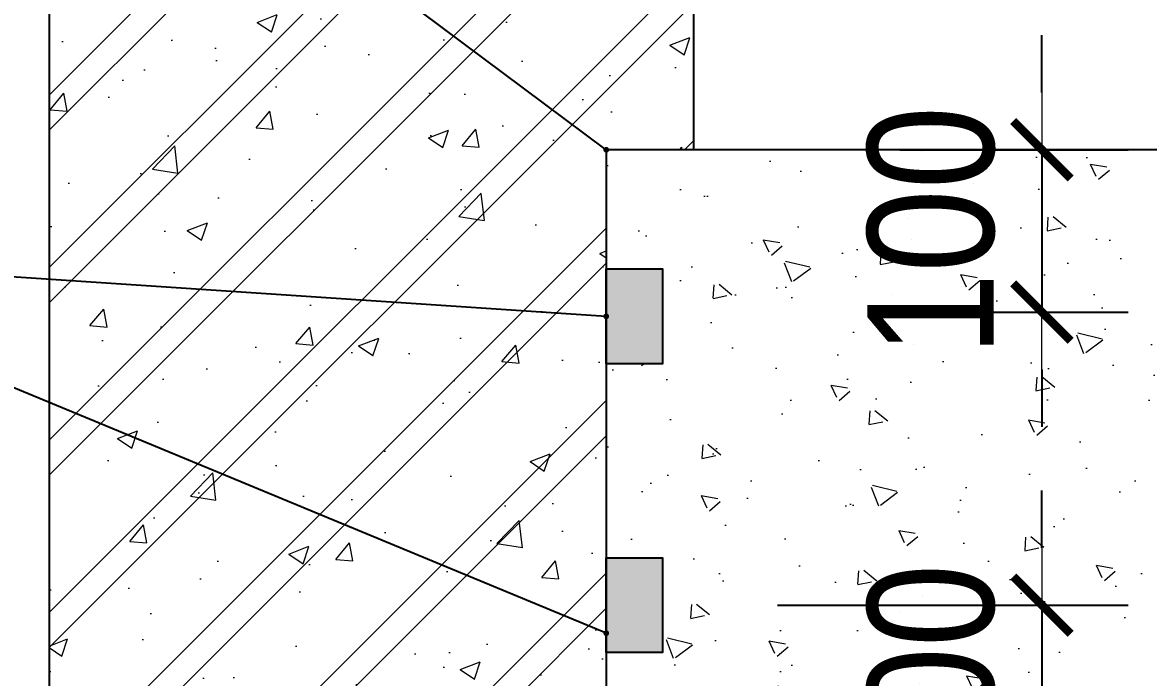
# Model space of a CAD drawing. Header units: millimetres. Extents: x 408913 to 1237273, y -191467 to -86666.
# Drawn here: x 856385 to 858346, y -161672 to -160530 of the extents above; entities that cross this region are included whole.
import ezdxf

# ---------------------------------------------------------------- set-up
doc = ezdxf.new("R2010")
doc.units = ezdxf.units.MM
doc.header["$LTSCALE"] = 35
doc.header["$PDMODE"] = 3
doc.linetypes.add('HIDDEN2', pattern=[0.1875, 0.125, -0.0625])
for name, color, linetype in [('8', 8, 'Continuous'), ('Concrete', 2, 'Continuous'), ('DIM', 1, 'Continuous'), ('Layer2', 167, 'HIDDEN2')]:
    doc.layers.add(name, color=color, linetype=linetype)
doc.layers.add('NDC_S_DIM', color=1, linetype='Continuous', lineweight=9)
doc.layers.add('NDC_S_HATCH MATERIAL', color=8, linetype='Continuous', lineweight=13)
doc.styles.add('NDC_ARIAL', font='arial.ttf', dxfattribs={"width": 0.85})
doc.styles.add('texdim', font='vntimeh.shx', dxfattribs={"width": 0.75})
doc.linetypes.add('ZIGZAG', pattern='A,0.00254,-5.08,[131,ltypeshp.shx,S=5.08,R=0,X=-5.08,Y=0],-10.16,[131,ltypeshp.shx,S=5.08,R=180,X=5.08,Y=0],-5.08', length=20.32254)
doc.dimstyles.new('40', dxfattribs={"dimscale": 40, "dimtxt": 1, "dimasz": 1, "dimexe": 0, "dimexo": 0, "dimgap": 0.3, "dimtad": 1, "dimdec": 0, "dimzin": 0, "dimdsep": 46, "dimtxsty": 'texdim', "dimblk": 'tick', "dimcen": 1, "dimclrd": 8, "dimclre": 8, "dimclrt": 3, "dimadec": 0, "dimazin": 0, "dimtfac": 1, "dimtdec": 0, "dimtix": 1, "dimtofl": 0, "dimtmove": 2, "dimatfit": 0, "dimldrblk": 'DOTSMALL', "dimfxl": 1, "dimtolj": 1, "dimtzin": 0, "dimlwe": -1, "dimarcsym": 0})
doc.dimstyles.new('NDC_1-100', dxfattribs={"dimscale": 100, "dimtxt": 2.2, "dimasz": 1, "dimexe": 1.5, "dimexo": 2, "dimgap": 0.8, "dimtad": 1, "dimdec": 0, "dimdsep": 46, "dimtxsty": 'NDC_ARIAL', "dimblk": 'DIMMARK', "dimcen": 49999.93899508043, "dimdle": 1.5, "dimclrd": 1, "dimclre": 1, "dimclrt": 3, "dimadec": 0, "dimazin": 0, "dimtfac": 1, "dimtdec": 0, "dimtix": 1, "dimtmove": 2, "dimatfit": 3, "dimfxl": 1, "dimarcsym": 0})

# ---------------------------------------------------------------- blocks, each defined once
blk = doc.blocks.new('tick')
at = {"layer": 'Layer2'}
for p, q in [((-0.5000000000000036, -0.5000000000000142), (0.499999999999968, 0.4999999999999858)), ((-1.000000000000004, 0), (0.7999999999999936, 0))]:
    blk.add_line(p, q, dxfattribs=at)
blk = doc.blocks.new('DIMMARK')
at = {"layer": 'NDC_S_DIM', "color": 1}
blk.add_line((-1.5, 0), (1, 0), dxfattribs=at)
at = {"layer": 'NDC_S_DIM', "color": 2, "const_width": 0.15}
blk.add_lwpolyline([(-0.5, -0.5), (0.5, 0.5)], dxfattribs=at)
blk = doc.blocks.new('*D623')
at = {"layer": 'DEFPOINTS', "color": 0, "ltscale": 30, "transparency": 16777216}
for p in [(857712.5530000168, -160752.3016842141), (857712.5530000168, -161035.1699373273), (858160.1940120136, -161035.1699373273)]:
    blk.add_point(p, dxfattribs=at)
at = {"layer": 'DIM', "color": 1, "lineweight": -2, "ltscale": 30, "transparency": 16777216}
for p, q in [((858160.1940120136, -160652.3016842141), (858160.1940120136, -160552.3016842141)), ((857912.5530000168, -160752.3016842141), (858310.1940120136, -160752.3016842141)), ((858160.1940120136, -160752.3016842141), (858160.1940120136, -161035.1699373273)), ((857912.5530000168, -161035.1699373273), (858310.1940120136, -161035.1699373273)), ((858160.1940120136, -161135.1699373273), (858160.1940120136, -161235.1699373273))]:
    blk.add_line(p, q, dxfattribs=at)
at = {"layer": 'DIM', "color": 1, "lineweight": -2, "ltscale": 30, "transparency": 16777216, "xscale": 100, "yscale": 100, "zscale": 100}
for p, rotation in [((858160.1940120136, -160752.3016842141), 270), ((858160.1940120136, -161035.1699373273), 90)]:
    blk.add_blockref('DIMMARK', p, dxfattribs=dict(at, rotation=rotation))
at = {"layer": 'DIM', "color": 3, "ltscale": 30, "transparency": 16777216, "insert": (857967.8679547146, -160893.7358107709), "char_height": 220, "attachment_point": 5, "rotation": 90, "style": 'NDC_ARIAL'}
blk.add_mtext('100', dxfattribs=at)
blk = doc.blocks.new('*D624')
at = {"layer": 'DEFPOINTS', "color": 0, "ltscale": 30, "transparency": 16777216}
for p in [(857499.5797940257, -161545.7269387143), (857712.553000014, -161837.3246003793), (858160.1940120276, -161837.3246003793)]:
    blk.add_point(p, dxfattribs=at)
at = {"layer": 'DIM', "color": 1, "lineweight": -2, "ltscale": 30, "transparency": 16777216}
for p, q in [((858160.1940120276, -161445.7269387143), (858160.1940120276, -161345.7269387143)), ((857699.5797940257, -161545.7269387143), (858310.1940120276, -161545.7269387143)), ((858160.1940120276, -161545.7269387143), (858160.1940120276, -161837.3246003793)), ((857912.553000014, -161837.3246003793), (858310.1940120276, -161837.3246003793)), ((858160.1940120276, -161937.3246003793), (858160.1940120276, -162037.3246003793))]:
    blk.add_line(p, q, dxfattribs=at)
at = {"layer": 'DIM', "color": 1, "lineweight": -2, "ltscale": 30, "transparency": 16777216, "xscale": 100, "yscale": 100, "zscale": 100}
for p, rotation in [((858160.1940120276, -161545.7269387143), 270), ((858160.1940120276, -161837.3246003793), 90)]:
    blk.add_blockref('DIMMARK', p, dxfattribs=dict(at, rotation=rotation))
at = {"layer": 'DIM', "color": 3, "ltscale": 30, "transparency": 16777216, "insert": (857967.8679547285, -161691.525769547), "char_height": 220, "attachment_point": 5, "rotation": 90, "style": 'NDC_ARIAL'}
blk.add_mtext('100', dxfattribs=at)

msp = doc.modelspace()

# ---------------------------------------------------------------- hatches: boundary and pattern name
at = {"ltscale": 0.3}
for points in [[(857401.4540008248, -160959.8173419368), (857499.5797940253, -160959.8173419368), (857499.5797940253, -161125.1925545448), (857401.4540008248, -161125.1925545448)], [(857401.4540008248, -161463.0393324103), (857499.5797940253, -161463.0393324103), (857499.5797940253, -161628.4145450183), (857401.4540008248, -161628.4145450183)]]:
    msp.add_hatch(color=6, dxfattribs=at).paths.add_polyline_path(points)
at = {"layer": '8', "lineweight": 5}
h = msp.add_hatch(dxfattribs=at)
h.set_pattern_fill('AR-CONC', color=256, scale=1.527777777777778, angle=300.0000000000001, style=0)
h.set_pattern_definition([(350.0000000000001, (-9696007.39684712, -210823.8441286716), (118.0799300820009, -253.2231996250767), [29.10416666666658, -320.1458333333322]), (295, (-9696007.39684712, -210823.8441286716), (225.8641776591318, 192.5765735816722), [23.28333333333333, -256.1175591486111]), (40.45144470000004, (-9695997.556885386, -210844.9459947016), (343.94409706977, -60.64663135653616), [24.73473566666667, -272.0823181388889]), (346.1842, (-9695940.183653282, -210785.0385731159), (151.4483000892998, -390.7788191579383), [43.65624999999985, -480.2187499999985]), (36.63555761000005, (-9695927.562940786, -210817.6034272769), (508.7184918556158, -125.1020050395914), [37.10211868611101, -408.1238457999991]), (291.1841511700001, (-9695940.183653282, -210785.0385731159), (508.7184918497814, -125.1020050667297), [34.92494969027778, -384.1745904333333]), (321.0000000000001, (-9695937.584173964, -210828.3465589239), (-19.48995876437794, -278.7193956432205), [29.10416666666666, -320.1458333333333]), (266, (-9695937.584173964, -210828.3465589239), (290.9079431914632, 58.9292252185561), [23.28333333333333, -256.1166666666666]), (11.451445, (-9695939.208337268, -210851.5731752591), (271.4179854266732, -219.7901692511656), [24.73473566666667, -272.0818491111111]), (337.5000000000001, (-9696007.39684712, -210823.8441286716), (114.2336453307916, 60.50414113234464), [0, -253.0122222222222, 0, -259.9972222222222, 0, -257.0868055555555]), (307.5, (-9696007.39684712, -210823.8441286716), (183.5911519648739, -11.88189107900618), [0, -148.2372222222216, 0, -247.1913888888882, 0, -97.98402777777744]), (267.5, (-9696050.665041564, -210748.901417542), (95.99648017972682, -183.7752765522344), [0, -97.01388888888889, 0, -302.6833333333333, 0, -401.6374999999999]), (257.5, (-9696070.06781934, -210715.294820623), (146.7958828370416, -176.5658714804999), [0, -126.1180555555555, 0, -201.0127777777778, 0, -285.2208333333333])])
h.paths.add_polyline_path([(857554.2317786014, -160752.301684214), (857401.4540008234, -160752.301684214), (857401.4540008237, -160959.8173419368), (857499.5797940253, -160959.8173419368), (857499.5797940253, -161125.1925545448), (857401.4540008239, -161125.1925545448), (857401.4540008244, -161463.0393324103), (857499.5797940253, -161463.0393324103), (857499.5797940253, -161628.4145450183), (857401.4540008246, -161628.4145450183), (857401.4540008248, -161837.4547913615), (857554.2317786014, -161837.4547913615), (857610.9180325752, -161837.4547913615), (857610.9180325752, -162325.0177502364), (858011.3436317013, -162325.0177502364), (858417.3610751003, -161907.2024541229), (863474.5289139182, -161907.2024541229), (863474.5289139182, -161572.1934913473), (863413.4178028072, -161572.1934913473), (863535.6400250292, -161449.9712691251), (863474.5289139182, -161449.9712691251), (863474.5289139182, -160752.301684214)])
at = {"layer": 'NDC_S_HATCH MATERIAL', "ltscale": 30}
h = msp.add_hatch(dxfattribs=at)
h.set_pattern_fill('BT-01', color=256, scale=50, pattern_type=2)
h.set_pattern_definition([(49.99999999999999, (629437.7859698982, -194476.9847194558), (358.6300913003767, -31.37606749129755), [37.5, -412.5]), (355, (629437.7859698982, -194476.9847194558), (-69.3756668065, 376.0960668500059), [30, -330]), (100.4514, (629467.6718098982, -194479.5993894558), (289.2546908570108, 344.7197710304768), [31.870095, -350.571056]), (46.18420000000001, (629437.7859698982, -194376.9847194558), (533.6205243128222, -82.75950716450905), [56.25, -618.75]), (96.6356, (629482.2543423983, -194383.8813729558), (467.3313527743517, 487.0589354502209), [47.805144, -525.8565]), (351.1842, (629437.7859698982, -194376.9847194558), (467.3309725668136, 487.0593004626623), [45, -495]), (21, (629487.7859698982, -194401.9847194558), (298.4535260592309, -201.3094453326694), [37.5, -412.5]), (326.0000000000001, (629487.7859698982, -194401.9847194558), (121.6576659607909, 362.5750225234265), [30, -330]), (71.4514, (629512.6570863982, -194418.7605224559), (420.111314290745, 161.2652483549762), [31.870095, -350.571056]), (37.50000000000001, (629437.7859698982, -194476.9847194558), (6.079927658645334, 166.4469269156558), [0, -326, 0, -335, 0, -331.25]), (7.499999999999999, (629437.7859698982, -194476.9847194558), (131.5347687210743, 197.2058559411801), [0, -191, 0, -318.5, 0, -126.25]), (327.5, (629326.2859698982, -194476.9847194558), (266.9112180862045, -11.27743586718988), [0, -125, 0, -390, 0, -517.5]), (317.5, (629276.2859698982, -194476.9847194558), (291.5930846711931, 50.05249116615887), [0, -162.5, 0, -259, 0, -367.5]), (45, (629437.7859698982, -194476.9847194558), (-150.2601910021414, 150.2601910021414), []), (45, (629437.7859698982, -194415.7347194558), (-150.2601910021414, 150.2601910021414), [])])
h.paths.add_polyline_path([(857401.4540008234, -160752.301684214), (857554.2317786014, -160752.301684214), (857554.2317786012, -156382.1576126176), (856431.1947120134, -156382.1576126176), (856431.1947119256, -163335.8139529375), (856874.3987107726, -163335.8139529375), (856899.398710774, -163404.5008884241), (856949.398710774, -163267.1270174509), (856974.3987107726, -163335.8139529375), (857547.4032148727, -163335.8139529376), (857554.2317786014, -161837.4547913615), (857401.4540008248, -161837.4547913615)])

# ---------------------------------------------------------------- linework, layer by layer
at = {"color": 3, "ltscale": 0.3}
msp.add_line((863474.5289139182, -160752.301684214), (857554.2317786014, -160752.301684214), dxfattribs=at)
at = {"color": 5, "linetype": 'ZIGZAG', "ltscale": 0.0002}
msp.add_lwpolyline([(857554.2317786014, -160752.301684214), (857401.4540008234, -160752.301684214), (857401.4540008248, -161837.4547913615), (857554.2317786014, -161837.4547913615)], dxfattribs=at)
at = {"color": 1, "ltscale": 0.3}
for points in [[(857401.4540008248, -160959.8173419368), (857499.5797940253, -160959.8173419368), (857499.5797940253, -161125.1925545448), (857401.4540008248, -161125.1925545448)], [(857401.4540008248, -161463.0393324103), (857499.5797940253, -161463.0393324103), (857499.5797940253, -161628.4145450183), (857401.4540008248, -161628.4145450183)]]:
    msp.add_lwpolyline(points, close=True, dxfattribs=at)
at = {"layer": 'Concrete', "color": 3}
for p, q in [((856431.1947119699, -156382.1576126176), (856431.1947119699, -163335.8139529375)), ((857554.2317786014, -160752.301684214), (857554.2317786014, -156386.3749628306))]:
    msp.add_line(p, q, dxfattribs=at)

# ---------------------------------------------------------------- dimensions: what is measured, and where the dimension line sits
at = {"layer": 'DIM', "ltscale": 30}
for base, p1, p2, picture, middle in [((858160.1940120136, -161035.1699373273), (857712.5530000164, -160752.301684214), (857712.5530000164, -161035.1699373273), '*D623', (857967.8679547146, -160893.7358107709)), ((858160.1940120276, -161837.3246003793), (857499.5797940253, -161545.7269387143), (857712.5530000136, -161837.3246003792), '*D624', (857967.8679547285, -161691.525769547))]:
    dim = msp.add_linear_dim(base=base, p1=p1, p2=p2, angle=90, text='100', dimstyle='NDC_1-100', dxfattribs=at)
    dim.commit()
    dim.dimension.update_dxf_attribs({"geometry": picture, "text_midpoint": middle})

# ---------------------------------------------------------------- leaders
at = {"layer": '8', "color": 8}
for points in [[(857401.4540008234, -160752.301684214), (855814.5842109679, -159566.7419627688), (853572.5869009958, -159566.7419627688)], [(857401.4540008248, -161042.5049482408), (855814.5842109679, -160936.7348770205), (850832.7858254024, -160936.7348770206)], [(857401.4540008248, -161594.6081475512), (855814.5842109679, -160936.7348770205), (854304.898390617, -160936.7348770205)]]:
    msp.add_leader(points, dimstyle='40', override={"dimasz": 1}, dxfattribs=at)

doc.saveas('drawing.dxf')
